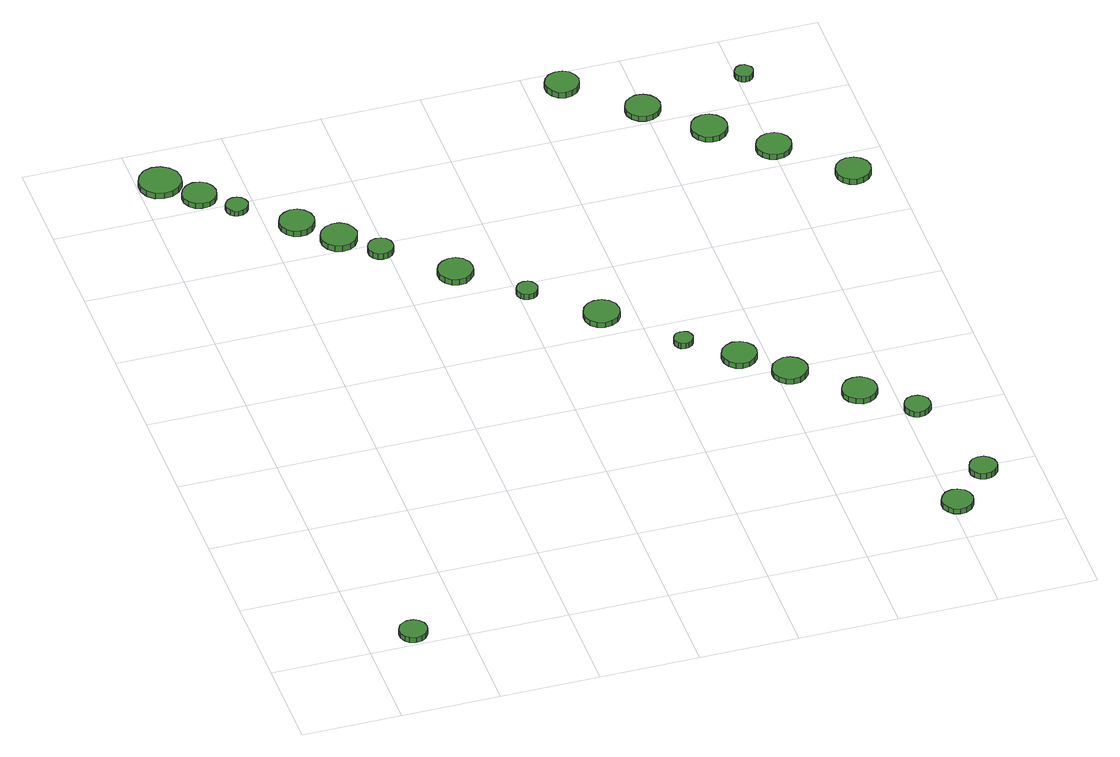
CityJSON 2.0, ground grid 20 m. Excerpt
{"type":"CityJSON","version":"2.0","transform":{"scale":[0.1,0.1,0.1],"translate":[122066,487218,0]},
"CityObjects":{
"tree1":{"type":"SolitaryVegetationObject","attributes":{"function":"something"},"geometry":[{"type":"MultiSurface","lod":"1","boundaries":[[[0,1,2,3,4,5,6,7,8,9,10,11,12,13,14]],[[15,16,17,18,19,20,21,22,23,24,25,26,27,28,29]],[[0,29,28,1]],[[1,28,27,2]],[[2,27,26,3]],[[3,26,25,4]],[[4,25,24,5]],[[5,24,23,6]],[[6,23,22,7]],[[7,22,21,8]],[[8,21,20,9]],[[9,20,19,10]],[[10,19,18,11]],[[11,18,17,12]],[[12,17,16,13]],[[13,16,15,14]],[[14,15,29,0]]]}]},
"tree2":{"type":"SolitaryVegetationObject","attributes":{"function":"something"},"geometry":[{"type":"MultiSurface","lod":"1","boundaries":[[[30,31,32,33,34,35,36,37,38,39,40,41,42,43,44]],[[45,46,47,48,49,50,51,52,53,54,55,56,57,58,59]],[[30,59,58,31]],[[31,58,57,32]],[[32,57,56,33]],[[33,56,55,34]],[[34,55,54,35]],[[35,54,53,36]],[[36,53,52,37]],[[37,52,51,38]],[[38,51,50,39]],[[39,50,49,40]],[[40,49,48,41]],[[41,48,47,42]],[[42,47,46,43]],[[43,46,45,44]],[[44,45,59,30]]]}]},
"tree3":{"type":"SolitaryVegetationObject","attributes":{"function":"something"},"geometry":[{"type":"MultiSurface","lod":"1","boundaries":[[[60,61,62,63,64,65,66,67,68,69,70,71,72,73,74]],[[75,76,77,78,79,80,81,82,83,84,85,86,87,88,89]],[[60,89,88,61]],[[61,88,87,62]],[[62,87,86,63]],[[63,86,85,64]],[[64,85,84,65]],[[65,84,83,66]],[[66,83,82,67]],[[67,82,81,68]],[[68,81,80,69]],[[69,80,79,70]],[[70,79,78,71]],[[71,78,77,72]],[[72,77,76,73]],[[73,76,75,74]],[[74,75,89,60]]]}]},
"tree4":{"type":"SolitaryVegetationObject","attributes":{"function":"something"},"geometry":[{"type":"MultiSurface","lod":"1","boundaries":[[[90,91,92,93,94,95,96,97,98,99,100,101,102,103,104]],[[105,106,107,108,109,110,111,112,113,114,115,116,117,118,119]],[[90,119,118,91]],[[91,118,117,92]],[[92,117,116,93]],[[93,116,115,94]],[[94,115,114,95]],[[95,114,113,96]],[[96,113,112,97]],[[97,112,111,98]],[[98,111,110,99]],[[99,110,109,100]],[[100,109,108,101]],[[101,108,107,102]],[[102,107,106,103]],[[103,106,105,104]],[[104,105,119,90]]]}]},
"tree5":{"type":"SolitaryVegetationObject","attributes":{"function":"something"},"geometry":[{"type":"MultiSurface","lod":"1","boundaries":[[[120,121,122,123,124,125,126,127,128,129,130,131,132,133,134]],[[135,136,137,138,139,140,141,142,143,144,145,146,147,148,149]],[[120,149,148,121]],[[121,148,147,122]],[[122,147,146,123]],[[123,146,145,124]],[[124,145,144,125]],[[125,144,143,126]],[[126,143,142,127]],[[127,142,141,128]],[[128,141,140,129]],[[129,140,139,130]],[[130,139,138,131]],[[131,138,137,132]],[[132,137,136,133]],[[133,136,135,134]],[[134,135,149,120]]]}]},
"tree6":{"type":"SolitaryVegetationObject","attributes":{"function":"something"},"geometry":[{"type":"MultiSurface","lod":"1","boundaries":[[[150,151,152,153,154,155,156,157,158,159,160,161,162,163,164]],[[165,166,167,168,169,170,171,172,173,174,175,176,177,178,179]],[[150,179,178,151]],[[151,178,177,152]],[[152,177,176,153]],[[153,176,175,154]],[[154,175,174,155]],[[155,174,173,156]],[[156,173,172,157]],[[157,172,171,158]],[[158,171,170,159]],[[159,170,169,160]],[[160,169,168,161]],[[161,168,167,162]],[[162,167,166,163]],[[163,166,165,164]],[[164,165,179,150]]]}]},
"tree7":{"type":"SolitaryVegetationObject","attributes":{"function":"something"},"geometry":[{"type":"MultiSurface","lod":"1","boundaries":[[[180,181,182,183,184,185,186,187,188,189,190,191,192,193,194]],[[195,196,197,198,199,200,201,202,203,204,205,206,207,208,209]],[[180,209,208,181]],[[181,208,207,182]],[[182,207,206,183]],[[183,206,205,184]],[[184,205,204,185]],[[185,204,203,186]],[[186,203,202,187]],[[187,202,201,188]],[[188,201,200,189]],[[189,200,199,190]],[[190,199,198,191]],[[191,198,197,192]],[[192,197,196,193]],[[193,196,195,194]],[[194,195,209,180]]]}]},
"tree8":{"type":"SolitaryVegetationObject","attributes":{"function":"something"},"geometry":[{"type":"MultiSurface","lod":"1","boundaries":[[[210,211,212,213,214,215,216,217,218,219,220,221,222,223,224]],[[225,226,227,228,229,230,231,232,233,234,235,236,237,238,239]],[[210,239,238,211]],[[211,238,237,212]],[[212,237,236,213]],[[213,236,235,214]],[[214,235,234,215]],[[215,234,233,216]],[[216,233,232,217]],[[217,232,231,218]],[[218,231,230,219]],[[219,230,229,220]],[[220,229,228,221]],[[221,228,227,222]],[[222,227,226,223]],[[223,226,225,224]],[[224,225,239,210]]]}]},
"tree9":{"type":"SolitaryVegetationObject","attributes":{"function":"something"},"geometry":[{"type":"MultiSurface","lod":"1","boundaries":[[[240,241,242,243,244,245,246,247,248,249,250,251,252,253,254]],[[255,256,257,258,259,260,261,262,263,264,265,266,267,268,269]],[[240,269,268,241]],[[241,268,267,242]],[[242,267,266,243]],[[243,266,265,244]],[[244,265,264,245]],[[245,264,263,246]],[[246,263,262,247]],[[247,262,261,248]],[[248,261,260,249]],[[249,260,259,250]],[[250,259,258,251]],[[251,258,257,252]],[[252,257,256,253]],[[253,256,255,254]],[[254,255,269,240]]]}]},
"tree10":{"type":"SolitaryVegetationObject","attributes":{"function":"something"},"geometry":[{"type":"MultiSurface","lod":"1","boundaries":[[[270,271,272,273,274,275,276,277,278,279,280,281,282,283,284]],[[285,286,287,288,289,290,291,292,293,294,295,296,297,298,299]],[[270,299,298,271]],[[271,298,297,272]],[[272,297,296,273]],[[273,296,295,274]],[[274,295,294,275]],[[275,294,293,276]],[[276,293,292,277]],[[277,292,291,278]],[[278,291,290,279]],[[279,290,289,280]],[[280,289,288,281]],[[281,288,287,282]],[[282,287,286,283]],[[283,286,285,284]],[[284,285,299,270]]]}]},
"tree11":{"type":"SolitaryVegetationObject","attributes":{"function":"something"},"geometry":[{"type":"MultiSurface","lod":"1","boundaries":[[[300,301,302,303,304,305,306,307,308,309,310,311,312,313,314]],[[315,316,317,318,319,320,321,322,323,324,325,326,327,328,329]],[[300,329,328,301]],[[301,328,327,302]],[[302,327,326,303]],[[303,326,325,304]],[[304,325,324,305]],[[305,324,323,306]],[[306,323,322,307]],[[307,322,321,308]],[[308,321,320,309]],[[309,320,319,310]],[[310,319,318,311]],[[311,318,317,312]],[[312,317,316,313]],[[313,316,315,314]],[[314,315,329,300]]]}]},
"tree12":{"type":"SolitaryVegetationObject","attributes":{"function":"something"},"geometry":[{"type":"MultiSurface","lod":"1","boundaries":[[[330,331,332,333,334,335,336,337,338,339,340,341,342,343,344]],[[345,346,347,348,349,350,351,352,353,354,355,356,357,358,359]],[[330,359,358,331]],[[331,358,357,332]],[[332,357,356,333]],[[333,356,355,334]],[[334,355,354,335]],[[335,354,353,336]],[[336,353,352,337]],[[337,352,351,338]],[[338,351,350,339]],[[339,350,349,340]],[[340,349,348,341]],[[341,348,347,342]],[[342,347,346,343]],[[343,346,345,344]],[[344,345,359,330]]]}]},
"tree13":{"type":"SolitaryVegetationObject","attributes":{"function":"something"},"geometry":[{"type":"MultiSurface","lod":"1","boundaries":[[[360,361,362,363,364,365,366,367,368,369,370,371,372,373,374]],[[375,376,377,378,379,380,381,382,383,384,385,386,387,388,389]],[[360,389,388,361]],[[361,388,387,362]],[[362,387,386,363]],[[363,386,385,364]],[[364,385,384,365]],[[365,384,383,366]],[[366,383,382,367]],[[367,382,381,368]],[[368,381,380,369]],[[369,380,379,370]],[[370,379,378,371]],[[371,378,377,372]],[[372,377,376,373]],[[373,376,375,374]],[[374,375,389,360]]]}]},
"tree14":{"type":"SolitaryVegetationObject","attributes":{"function":"something"},"geometry":[{"type":"MultiSurface","lod":"1","boundaries":[[[390,391,392,393,394,395,396,397,398,399,400,401,402,403,404]],[[405,406,407,408,409,410,411,412,413,414,415,416,417,418,419]],[[390,419,418,391]],[[391,418,417,392]],[[392,417,416,393]],[[393,416,415,394]],[[394,415,414,395]],[[395,414,413,396]],[[396,413,412,397]],[[397,412,411,398]],[[398,411,410,399]],[[399,410,409,400]],[[400,409,408,401]],[[401,408,407,402]],[[402,407,406,403]],[[403,406,405,404]],[[404,405,419,390]]]}]},
"tree15":{"type":"SolitaryVegetationObject","attributes":{"function":"something"},"geometry":[{"type":"MultiSurface","lod":"1","boundaries":[[[420,421,422,423,424,425,426,427,428,429,430,431,432,433,434]],[[435,436,437,438,439,440,441,442,443,444,445,446,447,448,449]],[[420,449,448,421]],[[421,448,447,422]],[[422,447,446,423]],[[423,446,445,424]],[[424,445,444,425]],[[425,444,443,426]],[[426,443,442,427]],[[427,442,441,428]],[[428,441,440,429]],[[429,440,439,430]],[[430,439,438,431]],[[431,438,437,432]],[[432,437,436,433]],[[433,436,435,434]],[[434,435,449,420]]]}]},
"tree16":{"type":"SolitaryVegetationObject","attributes":{"function":"something"},"geometry":[{"type":"MultiSurface","lod":"1","boundaries":[[[450,451,452,453,454,455,456,457,458,459,460,461,462,463,464]],[[465,466,467,468,469,470,471,472,473,474,475,476,477,478,479]],[[450,479,478,451]],[[451,478,477,452]],[[452,477,476,453]],[[453,476,475,454]],[[454,475,474,455]],[[455,474,473,456]],[[456,473,472,457]],[[457,472,471,458]],[[458,471,470,459]],[[459,470,469,460]],[[460,469,468,461]],[[461,468,467,462]],[[462,467,466,463]],[[463,466,465,464]],[[464,465,479,450]]]}]},
"tree17":{"type":"SolitaryVegetationObject","attributes":{"function":"something"},"geometry":[{"type":"MultiSurface","lod":"1","boundaries":[[[480,481,482,483,484,485,486,487,488,489,490,491,492,493,494]],[[495,496,497,498,499,500,501,502,503,504,505,506,507,508,509]],[[480,509,508,481]],[[481,508,507,482]],[[482,507,506,483]],[[483,506,505,484]],[[484,505,504,485]],[[485,504,503,486]],[[486,503,502,487]],[[487,502,501,488]],[[488,501,500,489]],[[489,500,499,490]],[[490,499,498,491]],[[491,498,497,492]],[[492,497,496,493]],[[493,496,495,494]],[[494,495,509,480]]]}]},
"tree18":{"type":"SolitaryVegetationObject","attributes":{"function":"something"},"geometry":[{"type":"MultiSurface","lod":"1","boundaries":[[[510,511,512,513,514,515,516,517,518,519,520,521,522,523,524]],[[525,526,527,528,529,530,531,532,533,534,535,536,537,538,539]],[[510,539,538,511]],[[511,538,537,512]],[[512,537,536,513]],[[513,536,535,514]],[[514,535,534,515]],[[515,534,533,516]],[[516,533,532,517]],[[517,532,531,518]],[[518,531,530,519]],[[519,530,529,520]],[[520,529,528,521]],[[521,528,527,522]],[[522,527,526,523]],[[523,526,525,524]],[[524,525,539,510]]]}]},
"tree19":{"type":"SolitaryVegetationObject","attributes":{"function":"something"},"geometry":[{"type":"MultiSurface","lod":"1","boundaries":[[[540,541,542,543,544,545,546,547,548,549,550,551,552,553,554]],[[555,556,557,558,559,560,561,562,563,564,565,566,567,568,569]],[[540,569,568,541]],[[541,568,567,542]],[[542,567,566,543]],[[543,566,565,544]],[[544,565,564,545]],[[545,564,563,546]],[[546,563,562,547]],[[547,562,561,548]],[[548,561,560,549]],[[549,560,559,550]],[[550,559,558,551]],[[551,558,557,552]],[[552,557,556,553]],[[553,556,555,554]],[[554,555,569,540]]]}]},
"tree20":{"type":"SolitaryVegetationObject","attributes":{"function":"something"},"geometry":[{"type":"MultiSurface","lod":"1","boundaries":[[[570,571,572,573,574,575,576,577,578,579,580,581,582,583,584]],[[585,586,587,588,589,590,591,592,593,594,595,596,597,598,599]],[[570,599,598,571]],[[571,598,597,572]],[[572,597,596,573]],[[573,596,595,574]],[[574,595,594,575]],[[575,594,593,576]],[[576,593,592,577]],[[577,592,591,578]],[[578,591,590,579]],[[579,590,589,580]],[[580,589,588,581]],[[581,588,587,582]],[[582,587,586,583]],[[583,586,585,584]],[[584,585,599,570]]]}]},
"tree21":{"type":"SolitaryVegetationObject","attributes":{"function":"something"},"geometry":[{"type":"MultiSurface","lod":"1","boundaries":[[[600,601,602,603,604,605,606,607,608,609,610,611,612,613,614]],[[615,616,617,618,619,620,621,622,623,624,625,626,627,628,629]],[[600,629,628,601]],[[601,628,627,602]],[[602,627,626,603]],[[603,626,625,604]],[[604,625,624,605]],[[605,624,623,606]],[[606,623,622,607]],[[607,622,621,608]],[[608,621,620,609]],[[609,620,619,610]],[[610,619,618,611]],[[611,618,617,612]],[[612,617,616,613]],[[613,616,615,614]],[[614,615,629,600]]]}]},
"tree22":{"type":"SolitaryVegetationObject","attributes":{"function":"something"},"geometry":[{"type":"MultiSurface","lod":"1","boundaries":[[[630,631,632,633,634,635,636,637,638,639,640,641,642,643,644]],[[645,646,647,648,649,650,651,652,653,654,655,656,657,658,659]],[[630,659,658,631]],[[631,658,657,632]],[[632,657,656,633]],[[633,656,655,634]],[[634,655,654,635]],[[635,654,653,636]],[[636,653,652,637]],[[637,652,651,638]],[[638,651,650,639]],[[639,650,649,640]],[[640,649,648,641]],[[641,648,647,642]],[[642,647,646,643]],[[643,646,645,644]],[[644,645,659,630]]]}]},
"tree23":{"type":"SolitaryVegetationObject","attributes":{"function":"something"},"geometry":[{"type":"MultiSurface","lod":"1","boundaries":[[[660,661,662,663,664,665,666,667,668,669,670,671,672,673,674]],[[675,676,677,678,679,680,681,682,683,684,685,686,687,688,689]],[[660,689,688,661]],[[661,688,687,662]],[[662,687,686,663]],[[663,686,685,664]],[[664,685,684,665]],[[665,684,683,666]],[[666,683,682,667]],[[667,682,681,668]],[[668,681,680,669]],[[669,680,679,670]],[[670,679,678,671]],[[671,678,677,672]],[[672,677,676,673]],[[673,676,675,674]],[[674,675,689,660]]]}]}
},
"vertices":[
[124,32,14],[122,44,14],[115,53,14],[105,59,14],[93,60,14],[82,56,14],[74,49,14],[69,38,14],[69,26,14],[74,16,14],[82,8,14],[93,4,14],[105,6,14],[115,11,14],[122,21,14],[122,21,2],[115,11,2],[105,6,2],[93,4,2],[82,8,2],[74,16,2],[69,26,2],[69,38,2],[74,49,2],[82,56,2],[93,60,2],[105,59,2],[115,53,2],[122,44,2],[124,32,2],
[85,1492,17],[82,1509,17],[71,1523,17],[56,1532,17],[39,1534,17],[22,1529,17],[9,1517,17],[2,1501,17],[2,1484,17],[9,1468,17],[22,1456,17],[39,1451,17],[56,1453,17],[71,1461,17],[82,1475,17],[82,1475,4],[71,1461,4],[56,1453,4],[39,1451,4],[22,1456,4],[9,1468,4],[2,1484,4],[2,1501,4],[9,1517,4],[22,1529,4],[39,1534,4],[56,1532,4],[71,1523,4],[82,1509,4],[85,1492,4],
[138,1435,15],[135,1449,15],[127,1460,15],[115,1467,15],[101,1469,15],[87,1464,15],[77,1455,15],[71,1442,15],[71,1428,15],[77,1415,15],[87,1406,15],[101,1402,15],[115,1403,15],[127,1410,15],[135,1421,15],[135,1421,3],[127,1410,3],[115,1403,3],[101,1402,3],[87,1406,3],[77,1415,3],[71,1428,3],[71,1442,3],[77,1455,3],[87,1464,3],[101,1469,3],[115,1467,3],[127,1460,3],[135,1449,3],[138,1435,3],
[185,1380,15],[183,1389,15],[177,1397,15],[169,1401,15],[160,1402,15],[151,1399,15],[145,1393,15],[141,1385,15],[141,1376,15],[145,1367,15],[151,1361,15],[160,1358,15],[169,1359,15],[177,1364,15],[183,1371,15],[183,1371,3],[177,1364,3],[169,1359,3],[160,1358,3],[151,1361,3],[145,1367,3],[141,1376,3],[141,1385,3],[145,1393,3],[151,1399,3],[160,1402,3],[169,1401,3],[177,1397,3],[183,1389,3],[185,1380,3],
[292,1296,17],[289,1310,17],[280,1322,17],[268,1329,17],[254,1331,17],[240,1326,17],[229,1317,17],[223,1303,17],[223,1289,17],[229,1276,17],[240,1266,17],[254,1262,17],[268,1263,17],[280,1270,17],[289,1282,17],[289,1282,4],[280,1270,4],[268,1263,4],[254,1262,4],[240,1266,4],[229,1276,4],[223,1289,4],[223,1303,4],[229,1317,4],[240,1326,4],[254,1331,4],[268,1329,4],[280,1322,4],[289,1310,4],[292,1296,4],
[358,1231,16],[354,1246,16],[346,1258,16],[333,1266,16],[318,1267,16],[303,1262,16],[292,1252,16],[286,1239,16],[286,1224,16],[292,1210,16],[303,1200,16],[318,1195,16],[333,1197,16],[346,1204,16],[354,1217,16],[354,1217,3],[346,1204,3],[333,1197,3],[318,1195,3],[303,1200,3],[292,1210,3],[286,1224,3],[286,1239,3],[292,1252,3],[303,1262,3],[318,1267,3],[333,1266,3],[346,1258,3],[354,1246,3],[358,1231,3],
[413,1175,15],[411,1185,15],[405,1194,15],[396,1199,15],[385,1200,15],[375,1197,15],[367,1190,15],[363,1180,15],[363,1170,15],[367,1160,15],[375,1153,15],[385,1150,15],[396,1151,15],[405,1156,15],[411,1165,15],[411,1165,2],[405,1156,2],[396,1151,2],[385,1150,2],[375,1153,2],[367,1160,2],[363,1170,2],[363,1180,2],[367,1190,2],[375,1197,2],[385,1200,2],[396,1199,2],[405,1194,2],[411,1185,2],[413,1175,2],
[539,1065,15],[536,1079,15],[527,1091,15],[515,1098,15],[501,1100,15],[487,1095,15],[476,1086,15],[470,1073,15],[470,1058,15],[476,1045,15],[487,1035,15],[501,1031,15],[515,1032,15],[527,1040,15],[536,1051,15],[536,1051,2],[527,1040,2],[515,1032,2],[501,1031,2],[487,1035,2],[476,1045,2],[470,1058,2],[470,1073,2],[476,1086,2],[487,1095,2],[501,1100,2],[515,1098,2],[527,1091,2],[536,1079,2],[539,1065,2],
[639,969,14],[637,978,14],[632,985,14],[625,989,14],[616,990,14],[607,987,14],[601,981,14],[597,973,14],[597,965,14],[601,956,14],[607,951,14],[616,948,14],[625,949,14],[632,953,14],[637,960,14],[637,960,2],[632,953,2],[625,949,2],[616,948,2],[607,951,2],[601,956,2],[597,965,2],[597,973,2],[601,981,2],[607,987,2],[616,990,2],[625,989,2],[632,985,2],[637,978,2],[639,969,2],
[769,858,14],[766,873,14],[757,885,14],[744,892,14],[729,894,14],[715,889,14],[704,879,14],[698,865,14],[698,851,14],[704,837,14],[715,827,14],[729,822,14],[744,824,14],[757,831,14],[766,843,14],[766,843,2],[757,831,2],[744,824,2],[729,822,2],[715,827,2],[704,837,2],[698,851,2],[698,865,2],[704,879,2],[715,889,2],[729,894,2],[744,892,2],[757,885,2],[766,873,2],[769,858,2],
[878,733,15],[876,740,15],[872,747,15],[865,750,15],[857,751,15],[849,749,15],[844,744,15],[840,736,15],[840,729,15],[844,721,15],[849,716,15],[857,714,15],[865,715,15],[872,719,15],[876,725,15],[876,725,2],[872,719,2],[865,715,2],[857,714,2],[849,716,2],[844,721,2],[840,729,2],[840,736,2],[844,744,2],[849,749,2],[857,751,2],[865,750,2],[872,747,2],[876,740,2],[878,733,2],
[982,656,15],[979,670,15],[970,682,15],[958,689,15],[943,691,15],[930,686,15],[919,677,15],[913,663,15],[913,649,15],[919,636,15],[930,626,15],[943,622,15],[958,623,15],[970,631,15],[979,642,15],[979,642,3],[970,631,3],[958,623,3],[943,622,3],[930,626,3],[919,636,3],[913,649,3],[913,663,3],[919,677,3],[930,686,3],[943,691,3],[958,689,3],[970,682,3],[979,670,3],[982,656,3],
[1061,582,15],[1058,596,15],[1049,608,15],[1037,615,15],[1023,617,15],[1009,612,15],[998,603,15],[992,590,15],[992,575,15],[998,562,15],[1009,552,15],[1023,548,15],[1037,549,15],[1049,557,15],[1058,568,15],[1058,568,2],[1049,557,2],[1037,549,2],[1023,548,2],[1009,552,2],[998,562,2],[992,575,2],[992,590,2],[998,603,2],[1009,612,2],[1023,617,2],[1037,615,2],[1049,608,2],[1058,596,2],[1061,582,2],
[1242,96,19],[1239,109,19],[1232,119,19],[1220,126,19],[1208,127,19],[1195,123,19],[1186,114,19],[1180,102,19],[1180,89,19],[1186,78,19],[1195,69,19],[1208,65,19],[1220,66,19],[1232,73,19],[1239,83,19],[1239,83,7],[1232,73,7],[1220,66,7],[1208,65,7],[1195,69,7],[1186,78,7],[1180,89,7],[1180,102,7],[1186,114,7],[1195,123,7],[1208,127,7],[1220,126,7],[1232,119,7],[1239,109,7],[1242,96,7],
[1170,484,15],[1167,498,15],[1158,509,15],[1146,517,15],[1131,518,15],[1118,514,15],[1107,504,15],[1101,491,15],[1101,476,15],[1107,463,15],[1118,454,15],[1131,449,15],[1146,451,15],[1158,458,15],[1167,470,15],[1167,470,3],[1158,458,3],[1146,451,3],[1131,449,3],[1118,454,3],[1107,463,3],[1101,476,3],[1101,491,3],[1107,504,3],[1118,514,3],[1131,518,3],[1146,517,3],[1158,509,3],[1167,498,3],[1170,484,3],
[905,1555,14],[902,1568,14],[894,1580,14],[882,1587,14],[868,1588,14],[854,1584,14],[844,1575,14],[838,1562,14],[838,1548,14],[844,1535,14],[854,1525,14],[868,1521,14],[882,1523,14],[894,1530,14],[902,1541,14],[902,1541,1],[894,1530,1],[882,1523,1],[868,1521,1],[854,1525,1],[844,1535,1],[838,1548,1],[838,1562,1],[844,1575,1],[854,1584,1],[868,1588,1],[882,1587,1],[894,1580,1],[902,1568,1],[905,1555,1],
[1317,180,20],[1314,191,20],[1307,200,20],[1298,206,20],[1286,207,20],[1275,204,20],[1267,196,20],[1262,186,20],[1262,174,20],[1267,164,20],[1275,156,20],[1286,153,20],[1298,154,20],[1307,160,20],[1314,169,20],[1314,169,7],[1307,160,7],[1298,154,7],[1286,153,7],[1275,156,7],[1267,164,7],[1262,174,7],[1262,186,7],[1267,196,7],[1275,204,7],[1286,207,7],[1298,206,7],[1307,200,7],[1314,191,7],[1317,180,7],
[1251,400,19],[1249,410,19],[1242,419,19],[1233,424,19],[1222,425,19],[1212,422,19],[1204,415,19],[1200,405,19],[1200,394,19],[1204,385,19],[1212,377,19],[1222,374,19],[1233,375,19],[1242,381,19],[1249,389,19],[1249,389,6],[1242,381,6],[1233,375,6],[1222,374,6],[1212,377,6],[1204,385,6],[1200,394,6],[1200,405,6],[1204,415,6],[1212,422,6],[1222,425,6],[1233,424,6],[1242,419,6],[1249,410,6],[1251,400,6],
[1032,1438,15],[1029,1452,15],[1020,1464,15],[1008,1471,15],[993,1473,15],[980,1468,15],[969,1459,15],[963,1445,15],[963,1431,15],[969,1418,15],[980,1408,15],[993,1404,15],[1008,1405,15],[1020,1412,15],[1029,1424,15],[1029,1424,3],[1020,1412,3],[1008,1405,3],[993,1404,3],[980,1408,3],[969,1418,3],[963,1431,3],[963,1445,3],[969,1459,3],[980,1468,3],[993,1473,3],[1008,1471,3],[1020,1464,3],[1029,1452,3],[1032,1438,3],
[1136,1341,15],[1133,1355,15],[1124,1367,15],[1111,1375,15],[1096,1377,15],[1082,1372,15],[1071,1362,15],[1065,1348,15],[1065,1333,15],[1071,1319,15],[1082,1309,15],[1096,1305,15],[1111,1306,15],[1124,1314,15],[1133,1326,15],[1133,1326,3],[1124,1314,3],[1111,1306,3],[1096,1305,3],[1082,1309,3],[1071,1319,3],[1065,1333,3],[1065,1348,3],[1071,1362,3],[1082,1372,3],[1096,1377,3],[1111,1375,3],[1124,1367,3],[1133,1355,3],[1136,1341,3],
[1237,1251,15],[1234,1265,15],[1225,1277,15],[1213,1284,15],[1199,1285,15],[1185,1281,15],[1174,1271,15],[1168,1258,15],[1168,1244,15],[1174,1231,15],[1185,1221,15],[1199,1217,15],[1213,1218,15],[1225,1225,15],[1234,1237,15],[1234,1237,3],[1225,1225,3],[1213,1218,3],[1199,1217,3],[1185,1221,3],[1174,1231,3],[1168,1244,3],[1168,1258,3],[1174,1271,3],[1185,1281,3],[1199,1285,3],[1213,1284,3],[1225,1277,3],[1234,1265,3],[1237,1251,3],
[1233,1481,16],[1231,1489,16],[1226,1495,16],[1220,1499,16],[1212,1500,16],[1205,1497,16],[1199,1492,16],[1196,1485,16],[1196,1477,16],[1199,1470,16],[1205,1465,16],[1212,1463,16],[1220,1463,16],[1226,1467,16],[1231,1474,16],[1231,1474,3],[1226,1467,3],[1220,1463,3],[1212,1463,3],[1205,1465,3],[1199,1470,3],[1196,1477,3],[1196,1485,3],[1199,1492,3],[1205,1497,3],[1212,1500,3],[1220,1499,3],[1226,1495,3],[1231,1489,3],[1233,1481,3],
[1361,1136,13],[1358,1150,13],[1349,1161,13],[1337,1168,13],[1322,1170,13],[1309,1166,13],[1298,1156,13],[1292,1143,13],[1292,1128,13],[1298,1115,13],[1309,1106,13],[1322,1101,13],[1337,1103,13],[1349,1110,13],[1358,1121,13],[1358,1121,0],[1349,1110,0],[1337,1103,0],[1322,1101,0],[1309,1106,0],[1298,1115,0],[1292,1128,0],[1292,1143,0],[1298,1156,0],[1309,1166,0],[1322,1170,0],[1337,1168,0],[1349,1161,0],[1358,1150,0],[1361,1136,0]
]}
